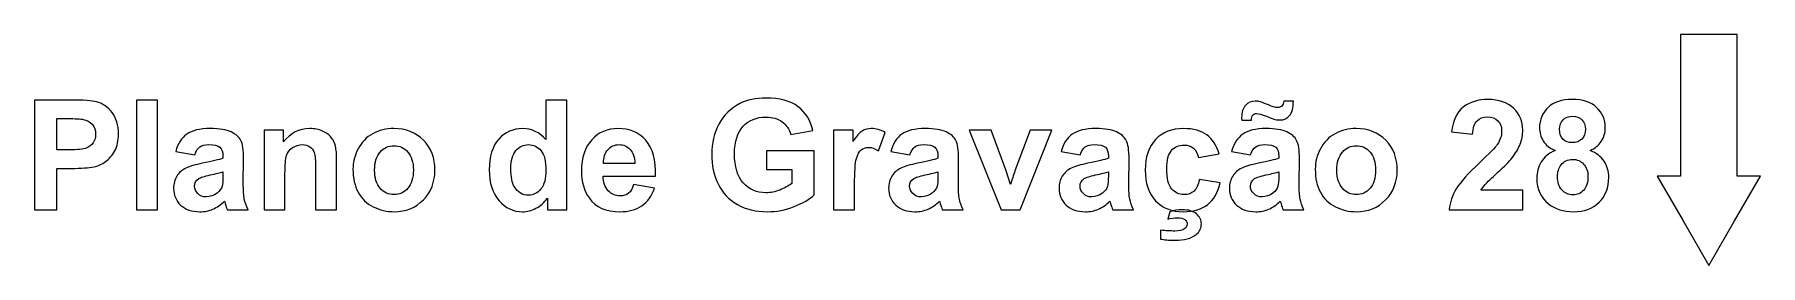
# Model space of a CAD drawing. Header units: millimetres. Extents: x 75 to 332, y -42 to -8.
import ezdxf

# ---------------------------------------------------------------- set-up
doc = ezdxf.new("R2010")
doc.units = ezdxf.units.MM
doc.header["$MEASUREMENT"] = 0
doc.layers.add('Camada 1', color=7, linetype='Continuous')

msp = doc.modelspace()

# ---------------------------------------------------------------- linework, layer by layer
at = {"layer": 'Camada 1', "color": 240, "lineweight": 20}
msp.add_open_spline([(324.3665, -42.3947), (324.3665, -42.3947), (320.5172, -35.7276), (320.5172, -35.7276), (320.5172, -35.7276), (316.668, -29.0604), (316.668, -29.0604), (316.668, -29.0604), (320.1364, -29.0604), (320.1364, -29.0604), (320.1364, -29.0604), (320.1364, -7.9478), (320.1364, -7.9478), (320.1364, -7.9478), (328.5966, -7.9478), (328.5966, -7.9478), (328.5966, -7.9478), (328.5966, -29.0604), (328.5966, -29.0604), (328.5966, -29.0604), (332.065, -29.0604), (332.065, -29.0604), (332.065, -29.0604), (328.2158, -35.7276), (328.2158, -35.7276), (328.2158, -35.7276), (324.3665, -42.3947), (324.3665, -42.3947)], degree=3, knots=[0, 0, 0, 0, 0.11111111, 0.11111111, 0.11111111, 0.22222222, 0.22222222, 0.22222222, 0.33333333, 0.33333333, 0.33333333, 0.44444444, 0.44444444, 0.44444444, 0.55555556, 0.55555556, 0.55555556, 0.66666667, 0.66666667, 0.66666667, 0.77777778, 0.77777778, 0.77777778, 0.88888889, 0.88888889, 0.88888889, 1, 1, 1, 1], dxfattribs=at)
at = {"layer": 'Camada 1', "color": 240, "lineweight": 9}
for points, knots in [([(74.7307, -34.0816), (74.7307, -34.0816), (74.7307, -17.7273), (74.7307, -17.7273), (74.7307, -17.7273), (80.0261, -17.7273), (80.0261, -17.7273), (82.0323, -17.7273), (83.338, -17.8072), (83.9471, -17.9709), (84.8836, -18.2184), (85.6678, -18.7513), (86.2998, -19.5736), (86.9317, -20.3959), (87.2477, -21.458), (87.2477, -22.76), (87.2477, -23.765), (87.065, -24.6063), (86.7033, -25.2915), (86.3378, -25.9768), (85.8772, -26.5135), (85.3176, -26.9057), (84.758, -27.294), (84.187, -27.5528), (83.6083, -27.6785), (82.8203, -27.8345), (81.682, -27.9145), (80.1898, -27.9145), (80.1898, -27.9145), (78.0427, -27.9145), (78.0427, -27.9145), (78.0427, -27.9145), (78.0427, -34.0816), (78.0427, -34.0816), (78.0427, -34.0816), (74.7307, -34.0816), (74.7307, -34.0816)], [0, 0, 0, 0, 0.08333333, 0.08333333, 0.08333333, 0.16666667, 0.16666667, 0.16666667, 0.25, 0.25, 0.25, 0.33333333, 0.33333333, 0.33333333, 0.41666667, 0.41666667, 0.41666667, 0.5, 0.5, 0.5, 0.58333333, 0.58333333, 0.58333333, 0.66666667, 0.66666667, 0.66666667, 0.75, 0.75, 0.75, 0.83333333, 0.83333333, 0.83333333, 0.91666667, 0.91666667, 0.91666667, 1, 1, 1, 1]), ([(89.943, -34.0816), (89.943, -34.0816), (89.943, -17.7273), (89.943, -17.7273), (89.943, -17.7273), (93.0722, -17.7273), (93.0722, -17.7273), (93.0722, -17.7273), (93.0722, -34.0816), (93.0722, -34.0816), (93.0722, -34.0816), (89.943, -34.0816), (89.943, -34.0816)], [0, 0, 0, 0, 0.25, 0.25, 0.25, 0.5, 0.5, 0.5, 0.75, 0.75, 0.75, 1, 1, 1, 1]), ([(154.1152, -34.0816), (154.1152, -34.0816), (151.2143, -34.0816), (151.2143, -34.0816), (151.2143, -34.0816), (151.2143, -32.3419), (151.2143, -32.3419), (150.7309, -33.0195), (150.156, -33.5258), (149.4974, -33.8684), (148.8389, -34.2072), (148.1727, -34.3785), (147.5027, -34.3785), (146.136, -34.3785), (144.9673, -33.8303), (143.9927, -32.7302), (143.022, -31.63), (142.5347, -30.0996), (142.5347, -28.1315), (142.5347, -26.1214), (143.0067, -24.5911), (143.9547, -23.5442), (144.9026, -22.4973), (146.0979, -21.9758), (147.5445, -21.9758), (148.8693, -21.9758), (150.019, -22.5278), (150.9859, -23.6279), (150.9859, -23.6279), (150.9859, -17.7273), (150.9859, -17.7273), (150.9859, -17.7273), (154.1152, -17.7273), (154.1152, -17.7273), (154.1152, -17.7273), (154.1152, -34.0816), (154.1152, -34.0816)], [0, 0, 0, 0, 0.08333333, 0.08333333, 0.08333333, 0.16666667, 0.16666667, 0.16666667, 0.25, 0.25, 0.25, 0.33333333, 0.33333333, 0.33333333, 0.41666667, 0.41666667, 0.41666667, 0.5, 0.5, 0.5, 0.58333333, 0.58333333, 0.58333333, 0.66666667, 0.66666667, 0.66666667, 0.75, 0.75, 0.75, 0.83333333, 0.83333333, 0.83333333, 0.91666667, 0.91666667, 0.91666667, 1, 1, 1, 1]), ([(183.8734, -28.0744), (183.8734, -28.0744), (183.8734, -25.3106), (183.8734, -25.3106), (183.8734, -25.3106), (190.977, -25.3106), (190.977, -25.3106), (190.977, -25.3106), (190.977, -31.8355), (190.977, -31.8355), (190.288, -32.5094), (189.2868, -33.0994), (187.9734, -33.6134), (186.6639, -34.1235), (185.3353, -34.3785), (183.9876, -34.3785), (182.2784, -34.3785), (180.7899, -34.0207), (179.5184, -33.3012), (178.2507, -32.5817), (177.2952, -31.55), (176.6556, -30.2138), (176.0161, -28.8776), (175.6963, -27.4196), (175.6963, -25.8473), (175.6963, -24.1419), (176.0541, -22.6267), (176.766, -21.2981), (177.4817, -19.9734), (178.5248, -18.9531), (179.8991, -18.245), (180.9498, -17.7007), (182.2517, -17.4304), (183.8125, -17.4304), (185.8416, -17.4304), (187.429, -17.8567), (188.5711, -18.7095), (189.7094, -19.566), (190.4441, -20.7423), (190.7715, -22.2499), (190.7715, -22.2499), (187.4823, -22.8666), (187.4823, -22.8666), (187.2539, -22.0633), (186.8199, -21.4276), (186.1842, -20.9593), (185.5523, -20.4949), (184.7604, -20.2627), (183.8087, -20.2627), (182.3697, -20.2627), (181.2238, -20.7195), (180.3749, -21.637), (179.526, -22.5544), (179.0996, -23.9135), (179.0996, -25.7141), (179.0996, -27.6594), (179.5298, -29.1174), (180.3901, -30.0882), (181.2543, -31.0589), (182.3811, -31.5462), (183.7783, -31.5462), (184.4673, -31.5462), (185.1601, -31.4092), (185.853, -31.1389), (186.5497, -30.8686), (187.1435, -30.5374), (187.6422, -30.1491), (187.6422, -30.1491), (187.6422, -28.0744), (187.6422, -28.0744), (187.6422, -28.0744), (183.8734, -28.0744), (183.8734, -28.0744)], [0, 0, 0, 0, 0.04166667, 0.04166667, 0.04166667, 0.08333333, 0.08333333, 0.08333333, 0.125, 0.125, 0.125, 0.16666667, 0.16666667, 0.16666667, 0.20833333, 0.20833333, 0.20833333, 0.25, 0.25, 0.25, 0.29166667, 0.29166667, 0.29166667, 0.33333333, 0.33333333, 0.33333333, 0.375, 0.375, 0.375, 0.41666667, 0.41666667, 0.41666667, 0.45833333, 0.45833333, 0.45833333, 0.5, 0.5, 0.5, 0.54166667, 0.54166667, 0.54166667, 0.58333333, 0.58333333, 0.58333333, 0.625, 0.625, 0.625, 0.66666667, 0.66666667, 0.66666667, 0.70833333, 0.70833333, 0.70833333, 0.75, 0.75, 0.75, 0.79166667, 0.79166667, 0.79166667, 0.83333333, 0.83333333, 0.83333333, 0.875, 0.875, 0.875, 0.91666667, 0.91666667, 0.91666667, 0.95833333, 0.95833333, 0.95833333, 1, 1, 1, 1]), ([(256.158, -20.7195), (256.158, -20.7195), (254.719, -20.7195), (254.719, -20.7195), (254.7114, -20.5482), (254.7076, -20.4149), (254.7076, -20.3198), (254.7076, -19.5394), (254.8979, -18.9379), (255.2786, -18.5191), (255.6555, -18.0966), (256.1466, -17.8872), (256.7404, -17.8872), (257.0031, -17.8872), (257.2429, -17.9138), (257.4675, -17.9709), (257.6921, -18.028), (258.0995, -18.1879), (258.6895, -18.4506), (259.2834, -18.7133), (259.744, -18.8465), (260.0829, -18.8465), (260.3189, -18.8465), (260.5168, -18.7704), (260.6767, -18.6219), (260.8404, -18.4696), (260.9394, -18.2184), (260.9851, -17.8643), (260.9851, -17.8643), (262.4241, -17.8643), (262.4241, -17.8643), (262.4165, -18.8808), (262.2299, -19.6041), (261.8645, -20.0419), (261.4952, -20.4797), (261.0232, -20.6967), (260.4445, -20.6967), (260.1894, -20.6967), (259.942, -20.67), (259.6984, -20.6167), (259.5271, -20.571), (259.1007, -20.4111), (258.4193, -20.1409), (257.734, -19.8706), (257.2391, -19.7373), (256.927, -19.7373), (256.6871, -19.7373), (256.5044, -19.8097), (256.3712, -19.9581), (256.2341, -20.1028), (256.1656, -20.3578), (256.158, -20.7195)], [0, 0, 0, 0, 0.05882353, 0.05882353, 0.05882353, 0.11764706, 0.11764706, 0.11764706, 0.17647059, 0.17647059, 0.17647059, 0.23529412, 0.23529412, 0.23529412, 0.29411765, 0.29411765, 0.29411765, 0.35294118, 0.35294118, 0.35294118, 0.41176471, 0.41176471, 0.41176471, 0.47058824, 0.47058824, 0.47058824, 0.52941176, 0.52941176, 0.52941176, 0.58823529, 0.58823529, 0.58823529, 0.64705882, 0.64705882, 0.64705882, 0.70588235, 0.70588235, 0.70588235, 0.76470588, 0.76470588, 0.76470588, 0.82352941, 0.82352941, 0.82352941, 0.88235294, 0.88235294, 0.88235294, 0.94117647, 0.94117647, 0.94117647, 1, 1, 1, 1]), ([(296.6287, -31.1808), (296.6287, -31.1808), (296.6287, -34.0816), (296.6287, -34.0816), (296.6287, -34.0816), (285.6421, -34.0816), (285.6421, -34.0816), (285.7601, -32.9776), (286.118, -31.9345), (286.7119, -30.9485), (287.3057, -29.9626), (288.4821, -28.653), (290.2332, -27.0199), (291.6456, -25.7027), (292.5097, -24.8081), (292.8295, -24.3398), (293.2597, -23.6927), (293.4767, -23.0531), (293.4767, -22.4174), (293.4767, -21.7169), (293.2901, -21.1801), (292.9132, -20.8032), (292.5402, -20.4264), (292.0224, -20.2398), (291.3639, -20.2398), (290.7091, -20.2398), (290.1913, -20.4378), (289.803, -20.8337), (289.4185, -21.2258), (289.1977, -21.8806), (289.1368, -22.798), (289.1368, -22.798), (286.0076, -22.4859), (286.0076, -22.4859), (286.1941, -20.7576), (286.7766, -19.5165), (287.7587, -18.7628), (288.7409, -18.0128), (289.9667, -17.6359), (291.44, -17.6359), (293.0541, -17.6359), (294.3218, -18.0737), (295.2469, -18.9455), (296.1681, -19.8173), (296.6287, -20.9022), (296.6287, -22.2004), (296.6287, -22.9389), (296.4955, -23.6394), (296.2328, -24.3094), (295.9702, -24.9756), (295.5514, -25.6722), (294.9766, -26.4031), (294.5997, -26.8904), (293.9106, -27.5871), (292.9209, -28.4969), (291.9273, -29.4068), (291.2991, -30.0083), (291.0365, -30.309), (290.77, -30.6059), (290.5568, -30.8991), (290.3931, -31.1808), (290.3931, -31.1808), (296.6287, -31.1808), (296.6287, -31.1808)], [0, 0, 0, 0, 0.04761905, 0.04761905, 0.04761905, 0.0952381, 0.0952381, 0.0952381, 0.14285714, 0.14285714, 0.14285714, 0.19047619, 0.19047619, 0.19047619, 0.23809524, 0.23809524, 0.23809524, 0.28571429, 0.28571429, 0.28571429, 0.33333333, 0.33333333, 0.33333333, 0.38095238, 0.38095238, 0.38095238, 0.42857143, 0.42857143, 0.42857143, 0.47619048, 0.47619048, 0.47619048, 0.52380952, 0.52380952, 0.52380952, 0.57142857, 0.57142857, 0.57142857, 0.61904762, 0.61904762, 0.61904762, 0.66666667, 0.66666667, 0.66666667, 0.71428571, 0.71428571, 0.71428571, 0.76190476, 0.76190476, 0.76190476, 0.80952381, 0.80952381, 0.80952381, 0.85714286, 0.85714286, 0.85714286, 0.9047619, 0.9047619, 0.9047619, 0.95238095, 0.95238095, 0.95238095, 1, 1, 1, 1]), ([(301.4368, -25.2382), (300.6298, -24.8956), (300.0397, -24.4274), (299.6742, -23.8259), (299.305, -23.2282), (299.1222, -22.5696), (299.1222, -21.8578), (299.1222, -20.6357), (299.5486, -19.6269), (300.3975, -18.8313), (301.2465, -18.0357), (302.457, -17.6359), (304.0217, -17.6359), (305.5749, -17.6359), (306.7778, -18.0357), (307.6343, -18.8313), (308.4908, -19.6269), (308.921, -20.6357), (308.921, -21.8578), (308.921, -22.6153), (308.723, -23.2891), (308.3271, -23.883), (307.935, -24.4731), (307.3792, -24.9261), (306.6636, -25.2382), (307.5734, -25.6037), (308.2624, -26.1367), (308.7383, -26.8371), (309.2103, -27.5414), (309.4464, -28.3485), (309.4464, -29.2659), (309.4464, -30.781), (308.9667, -32.0107), (308.0036, -32.9586), (307.0442, -33.9065), (305.7652, -34.3785), (304.1663, -34.3785), (302.6817, -34.3785), (301.4482, -33.9864), (300.4584, -33.2022), (299.2935, -32.281), (298.7111, -31.0095), (298.7111, -29.3992), (298.7111, -28.5122), (298.9319, -27.6975), (299.3697, -26.9551), (299.8075, -26.2128), (300.4965, -25.6418), (301.4368, -25.2382)], [0, 0, 0, 0, 0.0625, 0.0625, 0.0625, 0.125, 0.125, 0.125, 0.1875, 0.1875, 0.1875, 0.25, 0.25, 0.25, 0.3125, 0.3125, 0.3125, 0.375, 0.375, 0.375, 0.4375, 0.4375, 0.4375, 0.5, 0.5, 0.5, 0.5625, 0.5625, 0.5625, 0.625, 0.625, 0.625, 0.6875, 0.6875, 0.6875, 0.75, 0.75, 0.75, 0.8125, 0.8125, 0.8125, 0.875, 0.875, 0.875, 0.9375, 0.9375, 0.9375, 1, 1, 1, 1]), ([(78.0427, -20.4911), (78.0427, -20.4911), (78.0427, -25.1507), (78.0427, -25.1507), (78.0427, -25.1507), (79.8433, -25.1507), (79.8433, -25.1507), (81.1415, -25.1507), (82.0056, -25.0631), (82.4434, -24.8918), (82.8812, -24.7205), (83.2238, -24.454), (83.4713, -24.0848), (83.7187, -23.7193), (83.8443, -23.2967), (83.8443, -22.8095), (83.8443, -22.2118), (83.6692, -21.7207), (83.3228, -21.3324), (82.9726, -20.9441), (82.5348, -20.7005), (81.998, -20.6015), (81.6059, -20.5292), (80.8179, -20.4911), (79.6301, -20.4911), (79.6301, -20.4911), (78.0427, -20.4911), (78.0427, -20.4911)], [0, 0, 0, 0, 0.11111111, 0.11111111, 0.11111111, 0.22222222, 0.22222222, 0.22222222, 0.33333333, 0.33333333, 0.33333333, 0.44444444, 0.44444444, 0.44444444, 0.55555556, 0.55555556, 0.55555556, 0.66666667, 0.66666667, 0.66666667, 0.77777778, 0.77777778, 0.77777778, 0.88888889, 0.88888889, 0.88888889, 1, 1, 1, 1]), ([(302.0916, -22.0862), (302.0916, -22.7105), (302.2667, -23.2016), (302.6169, -23.5518), (302.971, -23.902), (303.4392, -24.0772), (304.0217, -24.0772), (304.6155, -24.0772), (305.0876, -23.8982), (305.4416, -23.5442), (305.7957, -23.1902), (305.9746, -22.6991), (305.9746, -22.0747), (305.9746, -21.4847), (305.7995, -21.0126), (305.4492, -20.6586), (305.0952, -20.3045), (304.6308, -20.1256), (304.0559, -20.1256), (303.4544, -20.1256), (302.9786, -20.3045), (302.6245, -20.6624), (302.2705, -21.0202), (302.0916, -21.4961), (302.0916, -22.0862)], [0, 0, 0, 0, 0.125, 0.125, 0.125, 0.25, 0.25, 0.25, 0.375, 0.375, 0.375, 0.5, 0.5, 0.5, 0.625, 0.625, 0.625, 0.75, 0.75, 0.75, 0.875, 0.875, 0.875, 1, 1, 1, 1]), ([(98.6188, -25.8816), (98.6188, -25.8816), (95.7865, -25.3791), (95.7865, -25.3791), (96.1062, -24.2218), (96.6582, -23.3653), (97.4386, -22.8095), (98.219, -22.2537), (99.3801, -21.9758), (100.9181, -21.9758), (102.3152, -21.9758), (103.3583, -22.1395), (104.0436, -22.4707), (104.725, -22.8019), (105.2085, -23.2206), (105.4864, -23.7307), (105.7643, -24.2408), (105.9051, -25.1735), (105.9051, -26.5364), (105.9051, -26.5364), (105.8594, -30.191), (105.8594, -30.191), (105.8594, -31.2303), (105.9089, -31.9992), (106.0079, -32.4941), (106.1069, -32.989), (106.2934, -33.5182), (106.5675, -34.0816), (106.5675, -34.0816), (103.4611, -34.0816), (103.4611, -34.0816), (103.3812, -33.876), (103.2784, -33.5715), (103.1604, -33.168), (103.1109, -32.9814), (103.0728, -32.8596), (103.05, -32.8025), (102.517, -33.3278), (101.946, -33.7199), (101.3369, -33.9826), (100.7278, -34.2453), (100.0806, -34.3785), (99.3916, -34.3785), (98.1772, -34.3785), (97.2178, -34.0473), (96.5174, -33.3849), (95.8169, -32.7264), (95.4667, -31.8888), (95.4667, -30.8762), (95.4667, -30.21), (95.6266, -29.6123), (95.9463, -29.087), (96.2661, -28.5655), (96.7115, -28.1619), (97.2902, -27.884), (97.865, -27.6061), (98.6949, -27.3625), (99.7799, -27.1531), (101.2417, -26.879), (102.2581, -26.6201), (102.8215, -26.3841), (102.8215, -26.3841), (102.8215, -26.0681), (102.8215, -26.0681), (102.8215, -25.459), (102.6731, -25.0251), (102.3761, -24.7624), (102.0754, -24.5035), (101.512, -24.3741), (100.6859, -24.3741), (100.1263, -24.3741), (99.6923, -24.4845), (99.3801, -24.7091), (99.0642, -24.9299), (98.8129, -25.322), (98.6188, -25.8816)], [0, 0, 0, 0, 0.04, 0.04, 0.04, 0.08, 0.08, 0.08, 0.12, 0.12, 0.12, 0.16, 0.16, 0.16, 0.2, 0.2, 0.2, 0.24, 0.24, 0.24, 0.28, 0.28, 0.28, 0.32, 0.32, 0.32, 0.36, 0.36, 0.36, 0.4, 0.4, 0.4, 0.44, 0.44, 0.44, 0.48, 0.48, 0.48, 0.52, 0.52, 0.52, 0.56, 0.56, 0.56, 0.6, 0.6, 0.6, 0.64, 0.64, 0.64, 0.68, 0.68, 0.68, 0.72, 0.72, 0.72, 0.76, 0.76, 0.76, 0.8, 0.8, 0.8, 0.84, 0.84, 0.84, 0.88, 0.88, 0.88, 0.92, 0.92, 0.92, 0.96, 0.96, 0.96, 1, 1, 1, 1]), ([(119.7735, -34.0816), (119.7735, -34.0816), (116.6443, -34.0816), (116.6443, -34.0816), (116.6443, -34.0816), (116.6443, -28.0401), (116.6443, -28.0401), (116.6443, -26.761), (116.5757, -25.9349), (116.4425, -25.5618), (116.3055, -25.185), (116.0885, -24.8956), (115.7839, -24.6863), (115.4794, -24.4769), (115.1139, -24.3741), (114.6875, -24.3741), (114.1394, -24.3741), (113.6483, -24.5226), (113.2143, -24.8195), (112.7765, -25.1164), (112.4796, -25.5123), (112.3197, -25.9996), (112.156, -26.4907), (112.076, -27.3967), (112.076, -28.7215), (112.076, -28.7215), (112.076, -34.0816), (112.076, -34.0816), (112.076, -34.0816), (108.9468, -34.0816), (108.9468, -34.0816), (108.9468, -34.0816), (108.9468, -22.227), (108.9468, -22.227), (108.9468, -22.227), (111.8476, -22.227), (111.8476, -22.227), (111.8476, -22.227), (111.8476, -23.9668), (111.8476, -23.9668), (112.8869, -22.6382), (114.1926, -21.9758), (115.7725, -21.9758), (116.4653, -21.9758), (117.1011, -22.1014), (117.6759, -22.3488), (118.2546, -22.6001), (118.6886, -22.9161), (118.9817, -23.3006), (119.2786, -23.6889), (119.4842, -24.1266), (119.5984, -24.6177), (119.7164, -25.1088), (119.7735, -25.8093), (119.7735, -26.7229), (119.7735, -26.7229), (119.7735, -34.0816), (119.7735, -34.0816)], [0, 0, 0, 0, 0.05263158, 0.05263158, 0.05263158, 0.10526316, 0.10526316, 0.10526316, 0.15789474, 0.15789474, 0.15789474, 0.21052632, 0.21052632, 0.21052632, 0.26315789, 0.26315789, 0.26315789, 0.31578947, 0.31578947, 0.31578947, 0.36842105, 0.36842105, 0.36842105, 0.42105263, 0.42105263, 0.42105263, 0.47368421, 0.47368421, 0.47368421, 0.52631579, 0.52631579, 0.52631579, 0.57894737, 0.57894737, 0.57894737, 0.63157895, 0.63157895, 0.63157895, 0.68421053, 0.68421053, 0.68421053, 0.73684211, 0.73684211, 0.73684211, 0.78947368, 0.78947368, 0.78947368, 0.84210526, 0.84210526, 0.84210526, 0.89473684, 0.89473684, 0.89473684, 0.94736842, 0.94736842, 0.94736842, 1, 1, 1, 1]), ([(122.2137, -28.0096), (122.2137, -26.9666), (122.4688, -25.9577), (122.9827, -24.9832), (123.4967, -24.0048), (124.2238, -23.2625), (125.1641, -22.7486), (126.1044, -22.2346), (127.1513, -21.9758), (128.3123, -21.9758), (130.1054, -21.9758), (131.5709, -22.5582), (132.7168, -23.7231), (133.8627, -24.8918), (134.4337, -26.3613), (134.4337, -28.1429), (134.4337, -29.9397), (133.855, -31.4282), (132.7016, -32.6083), (131.5443, -33.7885), (130.0902, -34.3785), (128.3352, -34.3785), (127.2502, -34.3785), (126.2148, -34.1311), (125.2288, -33.64), (124.2466, -33.1489), (123.4967, -32.4294), (122.9827, -31.4777), (122.4688, -30.5298), (122.2137, -29.3725), (122.2137, -28.0096)], [0, 0, 0, 0, 0.1, 0.1, 0.1, 0.2, 0.2, 0.2, 0.3, 0.3, 0.3, 0.4, 0.4, 0.4, 0.5, 0.5, 0.5, 0.6, 0.6, 0.6, 0.7, 0.7, 0.7, 0.8, 0.8, 0.8, 0.9, 0.9, 0.9, 1, 1, 1, 1]), ([(164.0473, -30.3356), (164.0473, -30.3356), (167.1766, -30.861), (167.1766, -30.861), (166.7768, -32.0069), (166.1411, -32.8786), (165.2769, -33.4801), (164.409, -34.0778), (163.324, -34.3785), (162.0259, -34.3785), (159.9664, -34.3785), (158.4398, -33.7047), (157.4538, -32.3571), (156.6734, -31.2759), (156.2813, -29.9131), (156.2813, -28.2647), (156.2813, -26.3004), (156.7952, -24.7586), (157.8193, -23.647), (158.8433, -22.5316), (160.1415, -21.9758), (161.7099, -21.9758), (163.4687, -21.9758), (164.8582, -22.5582), (165.8784, -23.7231), (166.8949, -24.888), (167.3821, -26.6734), (167.3365, -29.0794), (167.3365, -29.0794), (159.5019, -29.0794), (159.5019, -29.0794), (159.5248, -30.0083), (159.776, -30.7316), (160.2595, -31.2493), (160.7392, -31.767), (161.3406, -32.0259), (162.0563, -32.0259), (162.5474, -32.0259), (162.9586, -31.8927), (163.2898, -31.6262), (163.6248, -31.3597), (163.876, -30.9295), (164.0473, -30.3356)], [0, 0, 0, 0, 0.07142857, 0.07142857, 0.07142857, 0.14285714, 0.14285714, 0.14285714, 0.21428571, 0.21428571, 0.21428571, 0.28571429, 0.28571429, 0.28571429, 0.35714286, 0.35714286, 0.35714286, 0.42857143, 0.42857143, 0.42857143, 0.5, 0.5, 0.5, 0.57142857, 0.57142857, 0.57142857, 0.64285714, 0.64285714, 0.64285714, 0.71428571, 0.71428571, 0.71428571, 0.78571429, 0.78571429, 0.78571429, 0.85714286, 0.85714286, 0.85714286, 0.92857143, 0.92857143, 0.92857143, 1, 1, 1, 1]), ([(197.0033, -34.0816), (197.0033, -34.0816), (193.874, -34.0816), (193.874, -34.0816), (193.874, -34.0816), (193.874, -22.227), (193.874, -22.227), (193.874, -22.227), (196.7749, -22.227), (196.7749, -22.227), (196.7749, -22.227), (196.7749, -23.9097), (196.7749, -23.9097), (197.2736, -23.114), (197.7228, -22.5925), (198.1225, -22.345), (198.5222, -22.0976), (198.9752, -21.9758), (199.4815, -21.9758), (200.1972, -21.9758), (200.8863, -22.1737), (201.5487, -22.5658), (201.5487, -22.5658), (200.5779, -25.2992), (200.5779, -25.2992), (200.0488, -24.9565), (199.5577, -24.7852), (199.1047, -24.7852), (198.6631, -24.7852), (198.29, -24.9071), (197.9854, -25.1469), (197.6809, -25.3905), (197.4411, -25.8245), (197.2659, -26.4564), (197.0908, -27.0884), (197.0033, -28.4132), (197.0033, -30.427), (197.0033, -30.427), (197.0033, -34.0816), (197.0033, -34.0816)], [0, 0, 0, 0, 0.07692308, 0.07692308, 0.07692308, 0.15384615, 0.15384615, 0.15384615, 0.23076923, 0.23076923, 0.23076923, 0.30769231, 0.30769231, 0.30769231, 0.38461538, 0.38461538, 0.38461538, 0.46153846, 0.46153846, 0.46153846, 0.53846154, 0.53846154, 0.53846154, 0.61538462, 0.61538462, 0.61538462, 0.69230769, 0.69230769, 0.69230769, 0.76923077, 0.76923077, 0.76923077, 0.84615385, 0.84615385, 0.84615385, 0.92307692, 0.92307692, 0.92307692, 1, 1, 1, 1]), ([(205.2299, -25.8816), (205.2299, -25.8816), (202.3976, -25.3791), (202.3976, -25.3791), (202.7173, -24.2218), (203.2693, -23.3653), (204.0497, -22.8095), (204.8301, -22.2537), (205.9912, -21.9758), (207.5292, -21.9758), (208.9263, -21.9758), (209.9694, -22.1395), (210.6547, -22.4707), (211.3361, -22.8019), (211.8196, -23.2206), (212.0975, -23.7307), (212.3754, -24.2408), (212.5162, -25.1735), (212.5162, -26.5364), (212.5162, -26.5364), (212.4705, -30.191), (212.4705, -30.191), (212.4705, -31.2303), (212.52, -31.9992), (212.619, -32.4941), (212.718, -32.989), (212.9045, -33.5182), (213.1786, -34.0816), (213.1786, -34.0816), (210.0722, -34.0816), (210.0722, -34.0816), (209.9923, -33.876), (209.8895, -33.5715), (209.7715, -33.168), (209.722, -32.9814), (209.6839, -32.8596), (209.6611, -32.8025), (209.1281, -33.3278), (208.5571, -33.7199), (207.948, -33.9826), (207.3389, -34.2453), (206.6917, -34.3785), (206.0027, -34.3785), (204.7883, -34.3785), (203.8289, -34.0473), (203.1285, -33.3849), (202.428, -32.7264), (202.0778, -31.8888), (202.0778, -30.8762), (202.0778, -30.21), (202.2377, -29.6123), (202.5574, -29.087), (202.8772, -28.5655), (203.3226, -28.1619), (203.9013, -27.884), (204.4761, -27.6061), (205.306, -27.3625), (206.391, -27.1531), (207.8528, -26.879), (208.8692, -26.6201), (209.4326, -26.3841), (209.4326, -26.3841), (209.4326, -26.0681), (209.4326, -26.0681), (209.4326, -25.459), (209.2842, -25.0251), (208.9872, -24.7624), (208.6865, -24.5035), (208.1231, -24.3741), (207.297, -24.3741), (206.7374, -24.3741), (206.3034, -24.4845), (205.9912, -24.7091), (205.6753, -24.9299), (205.424, -25.322), (205.2299, -25.8816)], [0, 0, 0, 0, 0.04, 0.04, 0.04, 0.08, 0.08, 0.08, 0.12, 0.12, 0.12, 0.16, 0.16, 0.16, 0.2, 0.2, 0.2, 0.24, 0.24, 0.24, 0.28, 0.28, 0.28, 0.32, 0.32, 0.32, 0.36, 0.36, 0.36, 0.4, 0.4, 0.4, 0.44, 0.44, 0.44, 0.48, 0.48, 0.48, 0.52, 0.52, 0.52, 0.56, 0.56, 0.56, 0.6, 0.6, 0.6, 0.64, 0.64, 0.64, 0.68, 0.68, 0.68, 0.72, 0.72, 0.72, 0.76, 0.76, 0.76, 0.8, 0.8, 0.8, 0.84, 0.84, 0.84, 0.88, 0.88, 0.88, 0.92, 0.92, 0.92, 0.96, 0.96, 0.96, 1, 1, 1, 1]), ([(218.8621, -34.0816), (218.8621, -34.0816), (214.0846, -22.227), (214.0846, -22.227), (214.0846, -22.227), (217.3738, -22.227), (217.3738, -22.227), (217.3738, -22.227), (219.6045, -28.2761), (219.6045, -28.2761), (219.6045, -28.2761), (220.2517, -30.2976), (220.2517, -30.2976), (220.423, -29.7836), (220.5334, -29.4448), (220.5752, -29.2811), (220.6818, -28.9461), (220.7922, -28.6111), (220.914, -28.2761), (220.914, -28.2761), (223.1753, -22.227), (223.1753, -22.227), (223.1753, -22.227), (226.3959, -22.227), (226.3959, -22.227), (226.3959, -22.227), (221.6868, -34.0816), (221.6868, -34.0816), (221.6868, -34.0816), (218.8621, -34.0816), (218.8621, -34.0816)], [0, 0, 0, 0, 0.1, 0.1, 0.1, 0.2, 0.2, 0.2, 0.3, 0.3, 0.3, 0.4, 0.4, 0.4, 0.5, 0.5, 0.5, 0.6, 0.6, 0.6, 0.7, 0.7, 0.7, 0.8, 0.8, 0.8, 0.9, 0.9, 0.9, 1, 1, 1, 1]), ([(230.6368, -25.8816), (230.6368, -25.8816), (227.8045, -25.3791), (227.8045, -25.3791), (228.1242, -24.2218), (228.6762, -23.3653), (229.4566, -22.8095), (230.237, -22.2537), (231.3981, -21.9758), (232.9361, -21.9758), (234.3332, -21.9758), (235.3763, -22.1395), (236.0616, -22.4707), (236.743, -22.8019), (237.2265, -23.2206), (237.5044, -23.7307), (237.7823, -24.2408), (237.9231, -25.1735), (237.9231, -26.5364), (237.9231, -26.5364), (237.8774, -30.191), (237.8774, -30.191), (237.8774, -31.2303), (237.9269, -31.9992), (238.0259, -32.4941), (238.1249, -32.989), (238.3114, -33.5182), (238.5855, -34.0816), (238.5855, -34.0816), (235.4791, -34.0816), (235.4791, -34.0816), (235.3992, -33.876), (235.2964, -33.5715), (235.1784, -33.168), (235.1289, -32.9814), (235.0908, -32.8596), (235.068, -32.8025), (234.535, -33.3278), (233.964, -33.7199), (233.3549, -33.9826), (232.7458, -34.2453), (232.0986, -34.3785), (231.4096, -34.3785), (230.1952, -34.3785), (229.2358, -34.0473), (228.5354, -33.3849), (227.8349, -32.7264), (227.4847, -31.8888), (227.4847, -30.8762), (227.4847, -30.21), (227.6446, -29.6123), (227.9643, -29.087), (228.2841, -28.5655), (228.7295, -28.1619), (229.3082, -27.884), (229.883, -27.6061), (230.7129, -27.3625), (231.7979, -27.1531), (233.2597, -26.879), (234.2761, -26.6201), (234.8395, -26.3841), (234.8395, -26.3841), (234.8395, -26.0681), (234.8395, -26.0681), (234.8395, -25.459), (234.6911, -25.0251), (234.3941, -24.7624), (234.0934, -24.5035), (233.53, -24.3741), (232.7039, -24.3741), (232.1443, -24.3741), (231.7103, -24.4845), (231.3981, -24.7091), (231.0822, -24.9299), (230.8309, -25.322), (230.6368, -25.8816)], [0, 0, 0, 0, 0.04, 0.04, 0.04, 0.08, 0.08, 0.08, 0.12, 0.12, 0.12, 0.16, 0.16, 0.16, 0.2, 0.2, 0.2, 0.24, 0.24, 0.24, 0.28, 0.28, 0.28, 0.32, 0.32, 0.32, 0.36, 0.36, 0.36, 0.4, 0.4, 0.4, 0.44, 0.44, 0.44, 0.48, 0.48, 0.48, 0.52, 0.52, 0.52, 0.56, 0.56, 0.56, 0.6, 0.6, 0.6, 0.64, 0.64, 0.64, 0.68, 0.68, 0.68, 0.72, 0.72, 0.72, 0.76, 0.76, 0.76, 0.8, 0.8, 0.8, 0.84, 0.84, 0.84, 0.88, 0.88, 0.88, 0.92, 0.92, 0.92, 0.96, 0.96, 0.96, 1, 1, 1, 1]), ([(251.3347, -25.7446), (251.3347, -25.7446), (248.2511, -26.2928), (248.2511, -26.2928), (248.1483, -25.6798), (247.9123, -25.2192), (247.543, -24.9071), (247.1738, -24.5987), (246.6979, -24.4426), (246.1117, -24.4426), (245.3313, -24.4426), (244.7069, -24.7129), (244.2425, -25.2535), (243.7781, -25.7941), (243.5458, -26.6963), (243.5458, -27.964), (243.5458, -29.3725), (243.7819, -30.3661), (244.2539, -30.9485), (244.726, -31.531), (245.3579, -31.8203), (246.1497, -31.8203), (246.7436, -31.8203), (247.2309, -31.649), (247.6078, -31.3102), (247.9885, -30.9714), (248.2549, -30.3889), (248.411, -29.559), (248.411, -29.559), (251.4946, -30.0844), (251.4946, -30.0844), (251.1748, -31.5005), (250.5619, -32.5703), (249.6559, -33.2936), (248.7498, -34.0169), (247.5354, -34.3785), (246.0089, -34.3785), (244.2806, -34.3785), (242.8987, -33.8303), (241.8708, -32.7378), (240.8392, -31.6414), (240.3252, -30.1263), (240.3252, -28.1886), (240.3252, -26.228), (240.843, -24.7053), (241.8746, -23.6127), (242.9063, -22.5201), (244.3034, -21.9758), (246.066, -21.9758), (247.505, -21.9758), (248.6508, -22.2879), (249.5036, -22.9084), (250.3525, -23.529), (250.9616, -24.4731), (251.3347, -25.7446)], [0, 0, 0, 0, 0.05555556, 0.05555556, 0.05555556, 0.11111111, 0.11111111, 0.11111111, 0.16666667, 0.16666667, 0.16666667, 0.22222222, 0.22222222, 0.22222222, 0.27777778, 0.27777778, 0.27777778, 0.33333333, 0.33333333, 0.33333333, 0.38888889, 0.38888889, 0.38888889, 0.44444444, 0.44444444, 0.44444444, 0.5, 0.5, 0.5, 0.55555556, 0.55555556, 0.55555556, 0.61111111, 0.61111111, 0.61111111, 0.66666667, 0.66666667, 0.66666667, 0.72222222, 0.72222222, 0.72222222, 0.77777778, 0.77777778, 0.77777778, 0.83333333, 0.83333333, 0.83333333, 0.88888889, 0.88888889, 0.88888889, 0.94444444, 0.94444444, 0.94444444, 1, 1, 1, 1]), ([(256.0438, -25.8816), (256.0438, -25.8816), (253.2115, -25.3791), (253.2115, -25.3791), (253.5312, -24.2218), (254.0832, -23.3653), (254.8636, -22.8095), (255.644, -22.2537), (256.8051, -21.9758), (258.3431, -21.9758), (259.7402, -21.9758), (260.7833, -22.1395), (261.4686, -22.4707), (262.15, -22.8019), (262.6335, -23.2206), (262.9114, -23.7307), (263.1893, -24.2408), (263.3301, -25.1735), (263.3301, -26.5364), (263.3301, -26.5364), (263.2844, -30.191), (263.2844, -30.191), (263.2844, -31.2303), (263.3339, -31.9992), (263.4329, -32.4941), (263.5319, -32.989), (263.7184, -33.5182), (263.9925, -34.0816), (263.9925, -34.0816), (260.8861, -34.0816), (260.8861, -34.0816), (260.8062, -33.876), (260.7034, -33.5715), (260.5854, -33.168), (260.5359, -32.9814), (260.4978, -32.8596), (260.475, -32.8025), (259.942, -33.3278), (259.371, -33.7199), (258.7619, -33.9826), (258.1528, -34.2453), (257.5056, -34.3785), (256.8166, -34.3785), (255.6022, -34.3785), (254.6428, -34.0473), (253.9424, -33.3849), (253.2419, -32.7264), (252.8917, -31.8888), (252.8917, -30.8762), (252.8917, -30.21), (253.0516, -29.6123), (253.3713, -29.087), (253.6911, -28.5655), (254.1365, -28.1619), (254.7152, -27.884), (255.29, -27.6061), (256.1199, -27.3625), (257.2049, -27.1531), (258.6667, -26.879), (259.6831, -26.6201), (260.2465, -26.3841), (260.2465, -26.3841), (260.2465, -26.0681), (260.2465, -26.0681), (260.2465, -25.459), (260.0981, -25.0251), (259.8011, -24.7624), (259.5004, -24.5035), (258.937, -24.3741), (258.1109, -24.3741), (257.5513, -24.3741), (257.1173, -24.4845), (256.8051, -24.7091), (256.4892, -24.9299), (256.2379, -25.322), (256.0438, -25.8816)], [0, 0, 0, 0, 0.04, 0.04, 0.04, 0.08, 0.08, 0.08, 0.12, 0.12, 0.12, 0.16, 0.16, 0.16, 0.2, 0.2, 0.2, 0.24, 0.24, 0.24, 0.28, 0.28, 0.28, 0.32, 0.32, 0.32, 0.36, 0.36, 0.36, 0.4, 0.4, 0.4, 0.44, 0.44, 0.44, 0.48, 0.48, 0.48, 0.52, 0.52, 0.52, 0.56, 0.56, 0.56, 0.6, 0.6, 0.6, 0.64, 0.64, 0.64, 0.68, 0.68, 0.68, 0.72, 0.72, 0.72, 0.76, 0.76, 0.76, 0.8, 0.8, 0.8, 0.84, 0.84, 0.84, 0.88, 0.88, 0.88, 0.92, 0.92, 0.92, 0.96, 0.96, 0.96, 1, 1, 1, 1]), ([(265.6865, -28.0096), (265.6865, -26.9666), (265.9416, -25.9577), (266.4555, -24.9832), (266.9695, -24.0048), (267.6966, -23.2625), (268.6369, -22.7486), (269.5772, -22.2346), (270.6241, -21.9758), (271.7851, -21.9758), (273.5782, -21.9758), (275.0438, -22.5582), (276.1897, -23.7231), (277.3356, -24.8918), (277.9066, -26.3613), (277.9066, -28.1429), (277.9066, -29.9397), (277.3279, -31.4282), (276.1745, -32.6083), (275.0172, -33.7885), (273.563, -34.3785), (271.808, -34.3785), (270.723, -34.3785), (269.6876, -34.1311), (268.7016, -33.64), (267.7194, -33.1489), (266.9695, -32.4294), (266.4555, -31.4777), (265.9416, -30.5298), (265.6865, -29.3725), (265.6865, -28.0096)], [0, 0, 0, 0, 0.1, 0.1, 0.1, 0.2, 0.2, 0.2, 0.3, 0.3, 0.3, 0.4, 0.4, 0.4, 0.5, 0.5, 0.5, 0.6, 0.6, 0.6, 0.7, 0.7, 0.7, 0.8, 0.8, 0.8, 0.9, 0.9, 0.9, 1, 1, 1, 1]), ([(125.4344, -28.1771), (125.4344, -29.3535), (125.7123, -30.2557), (126.2681, -30.88), (126.8277, -31.5082), (127.5129, -31.8203), (128.3314, -31.8203), (129.1461, -31.8203), (129.8313, -31.5082), (130.3832, -30.88), (130.9352, -30.2557), (131.2131, -29.3459), (131.2131, -28.1543), (131.2131, -26.9932), (130.9352, -26.0986), (130.3832, -25.4743), (129.8313, -24.8461), (129.1461, -24.534), (128.3314, -24.534), (127.5129, -24.534), (126.8277, -24.8461), (126.2681, -25.4743), (125.7123, -26.0986), (125.4344, -27.0008), (125.4344, -28.1771)], [0, 0, 0, 0, 0.125, 0.125, 0.125, 0.25, 0.25, 0.25, 0.375, 0.375, 0.375, 0.5, 0.5, 0.5, 0.625, 0.625, 0.625, 0.75, 0.75, 0.75, 0.875, 0.875, 0.875, 1, 1, 1, 1]), ([(145.7553, -27.9259), (145.7553, -29.1936), (145.9304, -30.111), (146.2768, -30.6783), (146.7832, -31.5005), (147.4874, -31.9117), (148.3935, -31.9117), (149.113, -31.9117), (149.7259, -31.6033), (150.2284, -30.9866), (150.7347, -30.3699), (150.9859, -29.4525), (150.9859, -28.2266), (150.9859, -26.86), (150.7423, -25.8778), (150.2512, -25.2763), (149.7601, -24.6748), (149.1358, -24.3741), (148.3706, -24.3741), (147.6283, -24.3741), (147.0078, -24.671), (146.5053, -25.2649), (146.0066, -25.8588), (145.7553, -26.7458), (145.7553, -27.9259)], [0, 0, 0, 0, 0.125, 0.125, 0.125, 0.25, 0.25, 0.25, 0.375, 0.375, 0.375, 0.5, 0.5, 0.5, 0.625, 0.625, 0.625, 0.75, 0.75, 0.75, 0.875, 0.875, 0.875, 1, 1, 1, 1]), ([(164.2301, -27.1607), (164.2072, -26.2509), (163.975, -25.558), (163.5296, -25.086), (163.0842, -24.6101), (162.5436, -24.3741), (161.9041, -24.3741), (161.2226, -24.3741), (160.6592, -24.6253), (160.2138, -25.124), (159.7684, -25.6227), (159.5514, -26.3042), (159.559, -27.1607), (159.559, -27.1607), (164.2301, -27.1607), (164.2301, -27.1607)], [0, 0, 0, 0, 0.2, 0.2, 0.2, 0.4, 0.4, 0.4, 0.6, 0.6, 0.6, 0.8, 0.8, 0.8, 1, 1, 1, 1]), ([(268.9072, -28.1771), (268.9072, -29.3535), (269.1851, -30.2557), (269.7409, -30.88), (270.3005, -31.5082), (270.9857, -31.8203), (271.8042, -31.8203), (272.6189, -31.8203), (273.3041, -31.5082), (273.8561, -30.88), (274.4081, -30.2557), (274.686, -29.3459), (274.686, -28.1543), (274.686, -26.9932), (274.4081, -26.0986), (273.8561, -25.4743), (273.3041, -24.8461), (272.6189, -24.534), (271.8042, -24.534), (270.9857, -24.534), (270.3005, -24.8461), (269.7409, -25.4743), (269.1851, -26.0986), (268.9072, -27.0008), (268.9072, -28.1771)], [0, 0, 0, 0, 0.125, 0.125, 0.125, 0.25, 0.25, 0.25, 0.375, 0.375, 0.375, 0.5, 0.5, 0.5, 0.625, 0.625, 0.625, 0.75, 0.75, 0.75, 0.875, 0.875, 0.875, 1, 1, 1, 1]), ([(301.7947, -29.0984), (301.7947, -29.9702), (302.0154, -30.6478), (302.457, -31.1351), (302.8986, -31.6224), (303.4468, -31.866), (304.1054, -31.866), (304.7526, -31.866), (305.2855, -31.63), (305.7081, -31.1617), (306.1307, -30.6935), (306.3401, -30.0159), (306.3401, -29.1327), (306.3401, -28.3599), (306.1269, -27.7394), (305.6967, -27.2711), (305.2665, -26.8029), (304.7221, -26.5668), (304.0635, -26.5668), (303.2984, -26.5668), (302.7311, -26.8333), (302.3543, -27.3663), (301.9812, -27.8992), (301.7947, -28.4741), (301.7947, -29.0984)], [0, 0, 0, 0, 0.125, 0.125, 0.125, 0.25, 0.25, 0.25, 0.375, 0.375, 0.375, 0.5, 0.5, 0.5, 0.625, 0.625, 0.625, 0.75, 0.75, 0.75, 0.875, 0.875, 0.875, 1, 1, 1, 1]), ([(102.8215, -28.417), (102.4218, -28.5502), (101.7861, -28.7101), (100.9143, -28.8966), (100.0463, -29.0832), (99.4753, -29.2659), (99.2088, -29.441), (98.8015, -29.7342), (98.5959, -30.0996), (98.5959, -30.545), (98.5959, -30.9866), (98.7596, -31.3635), (99.087, -31.6833), (99.4144, -32.0031), (99.8294, -32.1629), (100.3357, -32.1629), (100.8991, -32.1629), (101.4397, -31.9764), (101.9536, -31.6071), (102.3305, -31.3216), (102.5817, -30.979), (102.6997, -30.5679), (102.7797, -30.3014), (102.8215, -29.7913), (102.8215, -29.0413), (102.8215, -29.0413), (102.8215, -28.417), (102.8215, -28.417)], [0, 0, 0, 0, 0.11111111, 0.11111111, 0.11111111, 0.22222222, 0.22222222, 0.22222222, 0.33333333, 0.33333333, 0.33333333, 0.44444444, 0.44444444, 0.44444444, 0.55555556, 0.55555556, 0.55555556, 0.66666667, 0.66666667, 0.66666667, 0.77777778, 0.77777778, 0.77777778, 0.88888889, 0.88888889, 0.88888889, 1, 1, 1, 1]), ([(209.4326, -28.417), (209.0329, -28.5502), (208.3972, -28.7101), (207.5254, -28.8966), (206.6574, -29.0832), (206.0864, -29.2659), (205.8199, -29.441), (205.4126, -29.7342), (205.207, -30.0996), (205.207, -30.545), (205.207, -30.9866), (205.3707, -31.3635), (205.6981, -31.6833), (206.0255, -32.0031), (206.4405, -32.1629), (206.9468, -32.1629), (207.5102, -32.1629), (208.0508, -31.9764), (208.5647, -31.6071), (208.9416, -31.3216), (209.1928, -30.979), (209.3108, -30.5679), (209.3908, -30.3014), (209.4326, -29.7913), (209.4326, -29.0413), (209.4326, -29.0413), (209.4326, -28.417), (209.4326, -28.417)], [0, 0, 0, 0, 0.11111111, 0.11111111, 0.11111111, 0.22222222, 0.22222222, 0.22222222, 0.33333333, 0.33333333, 0.33333333, 0.44444444, 0.44444444, 0.44444444, 0.55555556, 0.55555556, 0.55555556, 0.66666667, 0.66666667, 0.66666667, 0.77777778, 0.77777778, 0.77777778, 0.88888889, 0.88888889, 0.88888889, 1, 1, 1, 1]), ([(234.8395, -28.417), (234.4398, -28.5502), (233.8041, -28.7101), (232.9323, -28.8966), (232.0643, -29.0832), (231.4933, -29.2659), (231.2268, -29.441), (230.8195, -29.7342), (230.6139, -30.0996), (230.6139, -30.545), (230.6139, -30.9866), (230.7776, -31.3635), (231.105, -31.6833), (231.4324, -32.0031), (231.8474, -32.1629), (232.3537, -32.1629), (232.9171, -32.1629), (233.4577, -31.9764), (233.9716, -31.6071), (234.3485, -31.3216), (234.5997, -30.979), (234.7177, -30.5679), (234.7977, -30.3014), (234.8395, -29.7913), (234.8395, -29.0413), (234.8395, -29.0413), (234.8395, -28.417), (234.8395, -28.417)], [0, 0, 0, 0, 0.11111111, 0.11111111, 0.11111111, 0.22222222, 0.22222222, 0.22222222, 0.33333333, 0.33333333, 0.33333333, 0.44444444, 0.44444444, 0.44444444, 0.55555556, 0.55555556, 0.55555556, 0.66666667, 0.66666667, 0.66666667, 0.77777778, 0.77777778, 0.77777778, 0.88888889, 0.88888889, 0.88888889, 1, 1, 1, 1]), ([(260.2465, -28.417), (259.8468, -28.5502), (259.2111, -28.7101), (258.3393, -28.8966), (257.4713, -29.0832), (256.9003, -29.2659), (256.6338, -29.441), (256.2265, -29.7342), (256.0209, -30.0996), (256.0209, -30.545), (256.0209, -30.9866), (256.1846, -31.3635), (256.512, -31.6833), (256.8394, -32.0031), (257.2544, -32.1629), (257.7607, -32.1629), (258.3241, -32.1629), (258.8647, -31.9764), (259.3786, -31.6071), (259.7555, -31.3216), (260.0067, -30.979), (260.1247, -30.5679), (260.2047, -30.3014), (260.2465, -29.7913), (260.2465, -29.0413), (260.2465, -29.0413), (260.2465, -28.417), (260.2465, -28.417)], [0, 0, 0, 0, 0.11111111, 0.11111111, 0.11111111, 0.22222222, 0.22222222, 0.22222222, 0.33333333, 0.33333333, 0.33333333, 0.44444444, 0.44444444, 0.44444444, 0.55555556, 0.55555556, 0.55555556, 0.66666667, 0.66666667, 0.66666667, 0.77777778, 0.77777778, 0.77777778, 0.88888889, 0.88888889, 0.88888889, 1, 1, 1, 1]), ([(242.6208, -38.4443), (242.6208, -38.4443), (242.6208, -37.1347), (242.6208, -37.1347), (243.3898, -37.2147), (244.094, -37.2565), (244.7374, -37.2565), (245.3998, -37.2565), (245.8947, -37.1385), (246.2145, -36.8987), (246.4619, -36.7198), (246.5837, -36.4913), (246.5837, -36.2058), (246.5837, -35.9546), (246.4695, -35.7338), (246.2373, -35.5472), (246.0051, -35.3607), (245.6472, -35.2693), (245.1638, -35.2693), (244.6841, -35.2693), (244.1968, -35.3455), (243.6943, -35.4939), (243.6943, -35.4939), (243.9874, -34.3861), (243.9874, -34.3861), (244.5661, -34.1806), (245.1904, -34.0816), (245.8604, -34.0816), (246.7931, -34.0816), (247.4974, -34.2872), (247.9808, -34.6945), (248.4643, -35.1056), (248.708, -35.6043), (248.708, -36.1906), (248.708, -36.8492), (248.4415, -37.3783), (247.9047, -37.7895), (247.1814, -38.3491), (246.1459, -38.627), (244.7983, -38.627), (243.839, -38.627), (243.1119, -38.5661), (242.6208, -38.4443)], [0, 0, 0, 0, 0.07142857, 0.07142857, 0.07142857, 0.14285714, 0.14285714, 0.14285714, 0.21428571, 0.21428571, 0.21428571, 0.28571429, 0.28571429, 0.28571429, 0.35714286, 0.35714286, 0.35714286, 0.42857143, 0.42857143, 0.42857143, 0.5, 0.5, 0.5, 0.57142857, 0.57142857, 0.57142857, 0.64285714, 0.64285714, 0.64285714, 0.71428571, 0.71428571, 0.71428571, 0.78571429, 0.78571429, 0.78571429, 0.85714286, 0.85714286, 0.85714286, 0.92857143, 0.92857143, 0.92857143, 1, 1, 1, 1])]:
    msp.add_open_spline(points, degree=3, knots=knots, dxfattribs=at)

doc.saveas('drawing.dxf')
